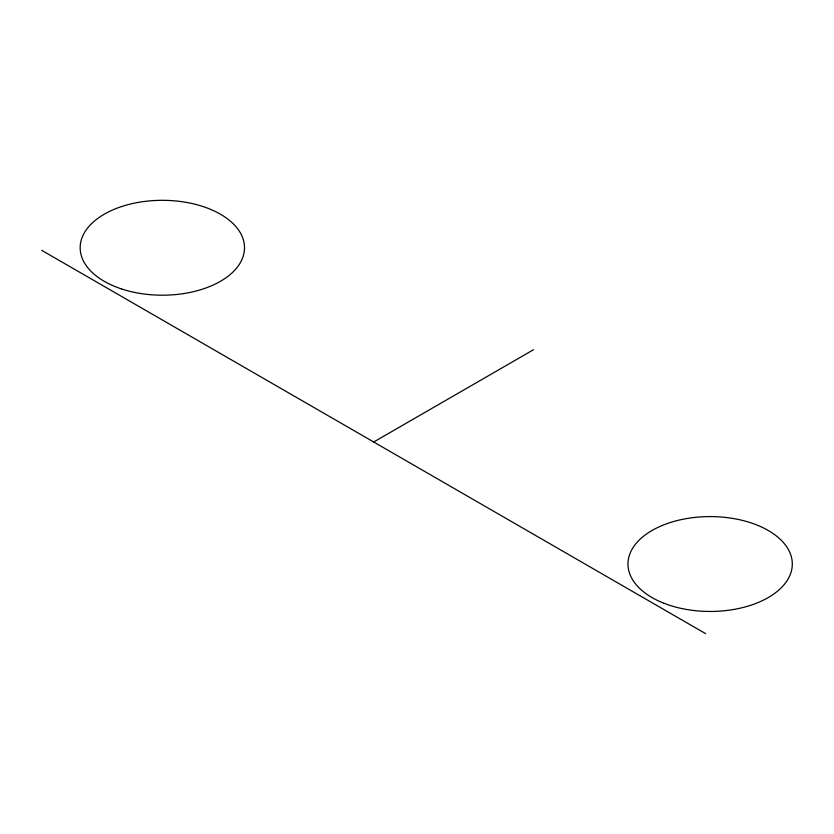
<?xml version="1.0" encoding="UTF-8"?>
<svg xmlns="http://www.w3.org/2000/svg" width="834" height="834" viewBox="0 0 834 834"><rect width="100%" height="100%" fill="white"/><g stroke="black" fill="none" stroke-linecap="round" stroke-linejoin="round"><path stroke-width="1.25" d="M373.695 441.999L533.499 349.738M41.7 250.325L705.689 633.673M664.083 603.305A82.159 47.434 0 0 0 792.091 567.412A82.159 47.434 0 0 0 674.237 521.354A82.159 47.434 0 0 0 664.083 603.305M121.264 288.845A82.159 47.434 0 0 0 244.508 247.761A82.159 47.434 0 0 0 121.264 206.676A82.159 47.434 0 0 0 121.264 288.845"/></g></svg>
